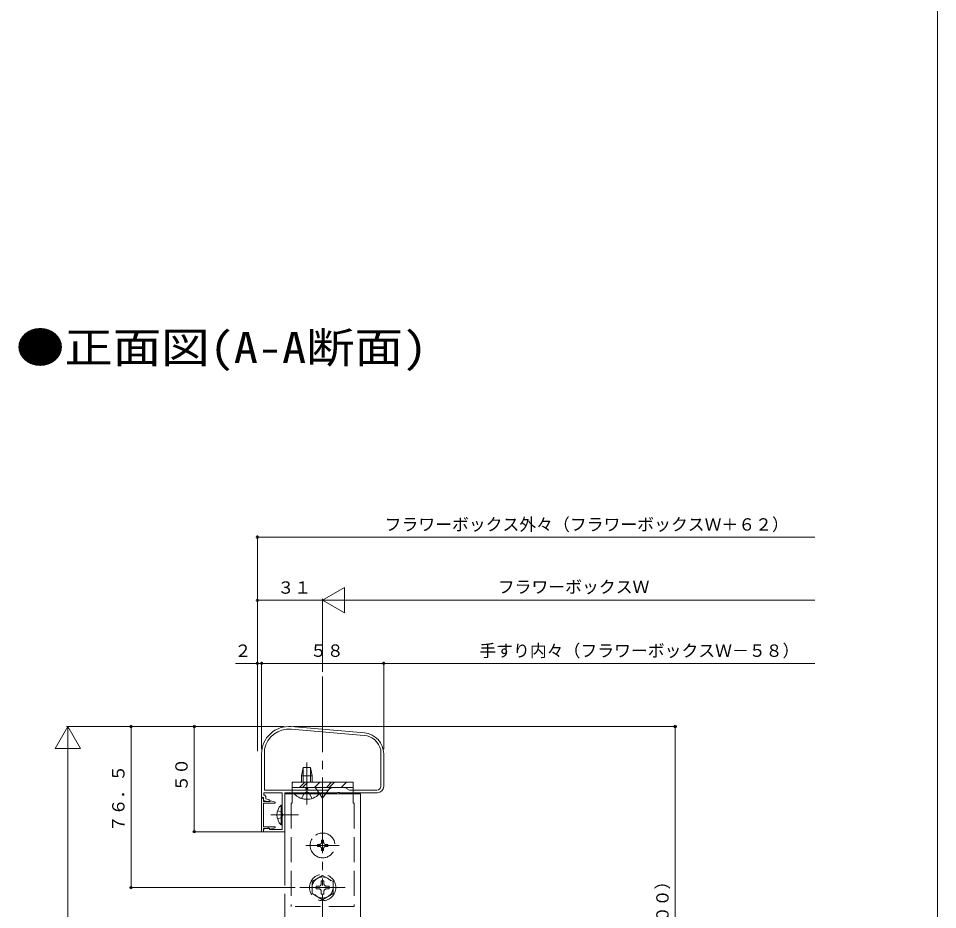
# Model space of a CAD drawing. Units: millimetres, scale not verified. Extents: x -1682 to -296, y -1188 to 1054.
# Drawn here: x -732.6 to -296, y -490.2 to -66.8 of the extents above; entities that cross this region are included whole.
import ezdxf
from ezdxf.enums import TextEntityAlignment as Align

# ---------------------------------------------------------------- set-up
doc = ezdxf.new("R2010")
doc.units = ezdxf.units.MM
doc.header["$LTSCALE"] = 4
doc.linetypes.add('CHAIN2', pattern=[12, 9, -1, 1, -1])
doc.linetypes.add('DASHED3', pattern=[4, 3, -1])
doc.layers.add('0-1_USER1', color=3, linetype='Continuous')
for name, color, linetype, lineweight in [('0-2_YKK_ZWAK', 7, 'Continuous', 9), ('0-3_YKK_11', 7, 'Continuous', 9), ('0-4_YKK_12', 2, 'Continuous', 9), ('0-7_YKK_13', 4, 'Continuous', 9), ('0-8_YKK_D', 6, 'Continuous', 9)]:
    doc.layers.add(name, color=color, linetype=linetype, lineweight=lineweight)
doc.styles.add('ＭＳ ゴシック', font='')
doc.styles.get('ＭＳ ゴシック').set_extended_font_data('MS Gothic')

msp = doc.modelspace()

# ---------------------------------------------------------------- linework, layer by layer
at = {"layer": '0-2_YKK_ZWAK'}
msp.add_line((-296, 996), (-296, -1188), dxfattribs=at)
at = {"layer": '0-3_YKK_11'}
for p, q in [((-568.35, -407.442), (-603.093, -404.453)), ((-568.247, -406.246), (-602.99, -403.257)), ((-615.704, -414.046), (-615.704, -433.51)), ((-560.504, -431.71), (-560.504, -414.344)), ((-559.104, -431.71), (-559.104, -416.21)), ((-583.604, -432.21), (-577.604, -432.21)), ((-577.604, -432.21), (-575.353, -433.51)), ((-616.004, -434.71), (-607.304, -434.71)), ((-615.704, -433.51), (-596.104, -433.51)), ((-607.304, -434.71), (-607.304, -444.91)), ((-606.104, -434.71), (-581.275, -434.71)), ((-606.104, -453.21), (-606.104, -434.71)), ((-606.104, -435.21), (-570.104, -435.21)), ((-579.933, -434.71), (-562.104, -434.71)), ((-575.353, -433.51), (-562.304, -433.51)), ((-616.204, -437.209), (-617.104, -437.209)), ((-617.104, -437.209), (-617.104, -453.209)), ((-616.204, -450.809), (-616.204, -439.609)), ((-616.204, -453.21), (-606.104, -453.21)), ((-607.304, -452.11), (-613.386, -452.11))]:
    msp.add_line(p, q, dxfattribs=at)
for points in [[(-617.104, -416.21), (-617.104, -437.01), (-616.204, -437.01), (-616.204, -438.377), (-613.592, -439.077), (-613.307, -438.014), (-615.104, -437.533), (-615.104, -436.41), (-615.604, -435.91), (-616.004, -435.91), (-616.004, -434.71)], [(-596.104, -433.51), (-596.104, -432.71), (-595.104, -432.71), (-595.104, -433.51), (-585.856, -433.51), (-583.604, -432.21)], [(-581.275, -434.71), (-581.083, -434.567), (-580.125, -434.567), (-579.933, -434.71)], [(-616.204, -439.609), (-610.641, -439.609), (-610.573, -439.096), (-612.727, -438.519), (-613.104, -438.809), (-616.204, -438.809), (-616.204, -437.209)], [(-607.304, -444.91), (-607.004, -444.91), (-607.004, -445.51), (-607.304, -445.51), (-607.304, -452.11)], [(-617.104, -453.209), (-616.204, -453.209), (-616.204, -451.609), (-613.324, -451.609), (-613.033, -451.981), (-610.573, -451.322), (-610.641, -450.809), (-616.204, -450.809)], [(-613.386, -452.11), (-613.592, -451.342), (-616.204, -452.042), (-616.204, -453.21)]]:
    msp.add_lwpolyline(points, dxfattribs=at)
for centre, radius, start, end in [((-604.104, -416.21), 13, 85.08289, 180), ((-604.104, -416.21), 11.8, 85.08289, 169.43602), ((-569.104, -416.21), 8.8, 12.23875, 85.08289), ((-569.104, -416.21), 10, 0, 85.08289), ((-562.304, -431.71), 1.8, 270, 0), ((-562.104, -431.71), 3, 270, 0)]:
    msp.add_arc(centre, radius, start, end, dxfattribs=at)
at = {"layer": '0-4_YKK_12', "linetype": 'CHAIN2'}
for p, q in [((-588.104, -379.465), (-588.104, -478.71)), ((-588.104, -482.71), (-588.104, -811.89))]:
    msp.add_line(p, q, dxfattribs=at)
at = {"layer": '0-4_YKK_12'}
for p, q in [((-606.104, -434.71), (-606.104, -478.71)), ((-596.104, -435.21), (-606.104, -435.21)), ((-570.104, -435.21), (-570.104, -614.617)), ((-606.104, -482.71), (-606.104, -614.617))]:
    msp.add_line(p, q, dxfattribs=at)
at = {"layer": '0-7_YKK_13'}
for p, q in [((-597.404, -422.71), (-598.104, -426.71)), ((-597.404, -422.71), (-593.804, -422.71)), ((-597.354, -429.71), (-597.354, -422.71)), ((-593.854, -429.71), (-593.854, -422.71)), ((-593.804, -422.71), (-593.104, -426.71)), ((-598.104, -429.71), (-598.104, -426.71)), ((-593.104, -426.71), (-598.104, -426.71)), ((-593.104, -426.71), (-593.104, -429.71)), ((-602.604, -429.71), (-602.604, -433.51)), ((-602.604, -430.097), (-602.217, -429.71)), ((-602.604, -429.71), (-573.604, -429.71)), ((-573.604, -432.21), (-602.604, -432.21)), ((-599.06, -432.21), (-596.56, -429.71)), ((-597.646, -432.21), (-595.146, -429.71)), ((-591.989, -432.21), (-589.489, -429.71)), ((-591.676, -432.21), (-590.747, -433.51)), ((-586.332, -432.21), (-583.832, -429.71)), ((-585.185, -433.122), (-584.533, -432.21)), ((-584.918, -432.21), (-582.418, -429.71)), ((-579.261, -432.21), (-576.761, -429.71)), ((-573.604, -429.71), (-573.604, -433.51)), ((-601.504, -434.71), (-601.504, -435.221)), ((-601.504, -434.71), (-593.104, -434.71)), ((-601.504, -435.221), (-593.104, -435.221)), ((-589.704, -434.71), (-598.104, -434.71)), ((-589.704, -435.221), (-598.104, -435.221)), ((-589.704, -434.71), (-589.704, -435.221)), ((-607.304, -440.51), (-607.815, -440.51)), ((-607.815, -440.51), (-607.815, -447.21)), ((-607.304, -440.51), (-607.304, -447.21)), ((-607.815, -449.91), (-607.815, -443.21)), ((-607.304, -449.91), (-607.304, -443.21)), ((-607.304, -449.91), (-607.815, -449.91))]:
    msp.add_line(p, q, dxfattribs=at)
at = {"layer": '0-7_YKK_13', "linetype": 'CHAIN2'}
for p, q in [((-595.604, -440.226), (-595.604, -420.355)), ((-612.622, -445.21), (-599.588, -445.21)), ((-596.004, -459.71), (-580.204, -459.71)), ((-598.878, -479.71), (-577.331, -479.71))]:
    msp.add_line(p, q, dxfattribs=at)
at = {"layer": '0-7_YKK_13', "linetype": 'DASHED3'}
for p, q in [((-588.104, -432.21), (-588.104, -437.21)), ((-602.604, -433.51), (-602.604, -439.71)), ((-598.054, -437.426), (-596.754, -434.761)), ((-596.754, -434.761), (-595.604, -434.149)), ((-594.454, -434.761), (-595.604, -434.149)), ((-593.154, -437.426), (-594.454, -434.761)), ((-590.747, -433.51), (-588.104, -437.21)), ((-588.104, -437.21), (-585.185, -433.122)), ((-573.604, -433.51), (-573.604, -439.71)), ((-603.104, -439.71), (-602.604, -439.71)), ((-603.104, -439.71), (-603.104, -488.71)), ((-573.104, -439.71), (-573.604, -439.71)), ((-573.104, -439.71), (-573.104, -488.71)), ((-609.458, -443.11), (-607.511, -444.06)), ((-607.511, -444.06), (-606.899, -445.21)), ((-607.511, -446.36), (-606.899, -445.21)), ((-609.458, -447.31), (-607.511, -446.36)), ((-589.574, -460.2), (-590.554, -460.2)), ((-586.634, -459.22), (-585.654, -459.22)), ((-588.104, -473.936), (-593.104, -476.823)), ((-593.104, -476.823), (-593.104, -482.596)), ((-589.964, -479.09), (-591.204, -479.09)), ((-593.104, -482.596), (-588.104, -485.483)), ((-586.244, -480.33), (-585.004, -480.33)), ((-573.104, -488.71), (-603.104, -488.71))]:
    msp.add_line(p, q, dxfattribs=at)
for points in [[(-588.594, -458.24), (-588.594, -457.26), (-587.614, -457.26), (-587.614, -458.24)], [(-590.554, -460.2), (-590.554, -459.22), (-589.574, -459.22)], [(-587.614, -461.18), (-587.614, -462.16), (-588.594, -462.16), (-588.594, -461.18)], [(-585.654, -459.22), (-585.654, -460.2), (-586.634, -460.2)], [(-588.104, -485.483), (-583.104, -482.596), (-583.104, -476.823), (-588.104, -473.936)], [(-591.204, -479.09), (-591.204, -480.33), (-589.964, -480.33)], [(-587.484, -477.85), (-587.484, -476.61), (-588.724, -476.61), (-588.724, -477.85)], [(-585.004, -480.33), (-585.004, -479.09), (-586.244, -479.09)], [(-588.724, -481.57), (-588.724, -482.81), (-587.484, -482.81), (-587.484, -481.57)]]:
    msp.add_lwpolyline(points, dxfattribs=at)
for radius in [6.25, 5]:
    msp.add_circle((-588.104, -479.71), radius, dxfattribs=at)
for centre, radius, start, end in [((-595.604, -429.792), 8.017, 222.61678, 266.42487), ((-588.104, -459.71), 5.9, 212.06367, 147.93631), ((-588.104, -459.71), 5.9, 147.93631, 212.06367), ((-589.574, -458.24), 0.98, 270, 0), ((-586.634, -458.24), 0.98, 180, 270), ((-589.574, -461.18), 0.98, 0, 90), ((-586.634, -461.18), 0.98, 90, 180), ((-589.964, -477.85), 1.24, 270, 0), ((-586.244, -477.85), 1.24, 180, 270), ((-589.964, -481.57), 1.24, 0, 90), ((-586.244, -481.57), 1.24, 90, 180)]:
    msp.add_arc(centre, radius, start, end, dxfattribs=at)
at = {"layer": '0-7_YKK_13'}
for centre, radius, start, end in [((-595.604, -429.792), 8.017, 266.42487, 317.38321), ((-603.256, -445.21), 6.548, 134.12695, 225.87303)]:
    msp.add_arc(centre, radius, start, end, dxfattribs=at)
at = {"layer": '0-8_YKK_D'}
for p, q in [((-619.104, -414.859), (-619.104, -312.505)), ((-619.104, -313.255), (-354.33, -313.255)), ((-588.104, -343.239), (-577.717, -337.243)), ((-577.717, -337.243), (-577.717, -349.237)), ((-619.104, -414.859), (-619.104, -342.49)), ((-588.104, -343.239), (-619.104, -343.239)), ((-588.104, -358.957), (-588.104, -342.49)), ((-588.104, -377.217), (-588.104, -342.49)), ((-588.104, -343.239), (-577.717, -349.237)), ((-588.104, -343.239), (-354.33, -343.239)), ((-629.449, -373.225), (-617.104, -373.225)), ((-617.104, -399.718), (-617.104, -372.475)), ((-617.104, -413.961), (-617.104, -372.475)), ((-617.104, -373.225), (-559.104, -373.225)), ((-559.104, -399.718), (-559.104, -372.475)), ((-559.104, -413.961), (-559.104, -372.475)), ((-559.104, -373.225), (-354.33, -373.225)), ((-709.059, -403.209), (-715.056, -413.597)), ((-606.353, -403.209), (-709.809, -403.209)), ((-709.059, -403.209), (-703.062, -413.597)), ((-709.059, -403.209), (-709.059, -807.21)), ((-606.353, -403.209), (-679.824, -403.209)), ((-679.074, -403.209), (-679.074, -479.71)), ((-649.089, -453.21), (-649.089, -403.209)), ((-601.855, -403.209), (-419.9, -403.209)), ((-420.649, -752.21), (-420.649, -403.209)), ((-715.056, -413.597), (-703.062, -413.597)), ((-608.653, -453.21), (-649.839, -453.21)), ((-601.127, -479.71), (-679.824, -479.71))]:
    msp.add_line(p, q, dxfattribs=at)
for centre, start, end in [((-619.104, -313.255), 0, 180), ((-619.104, -313.255), 180, 0), ((-619.104, -343.239), 0, 180), ((-619.104, -343.239), 180, 0), ((-619.104, -373.225), 0, 180), ((-619.104, -373.225), 180, 0), ((-617.104, -373.225), 0, 180), ((-617.104, -373.225), 0, 180), ((-617.104, -373.225), 180, 0), ((-617.104, -373.225), 180, 0), ((-559.104, -373.225), 0, 180), ((-559.104, -373.225), 0, 180), ((-559.104, -373.225), 180, 0), ((-559.104, -373.225), 180, 0), ((-679.074, -403.209), 0, 180), ((-679.074, -403.209), 180, 0), ((-649.089, -403.209), 0, 180), ((-649.089, -403.209), 180, 0), ((-420.649, -403.209), 0, 180), ((-420.649, -403.209), 180, 0), ((-649.089, -453.21), 0, 180), ((-649.089, -453.21), 180, 0), ((-679.074, -479.71), 0, 180), ((-679.074, -479.71), 180, 0)]:
    msp.add_arc(centre, 0.562, start, end, dxfattribs=at)

# ---------------------------------------------------------------- texts
at = {"layer": '0-1_USER1', "style": 'ＭＳ ゴシック', "width": 1.15}
msp.add_text('●正面図(A-A断面)', height=14.66, dxfattribs=at).set_placement((-733.75, -234.876), align=Align.BOTTOM_LEFT)
at = {"layer": '0-8_YKK_D', "color": 4, "style": 'ＭＳ ゴシック'}
for s, p in [('フラワーボックス外々（フラワーボックスＷ＋６２）', (-558.654, -311.905)), ('３１', (-609.574, -341.89)), ('フラワーボックスＷ', (-504.895, -341.59)), ('２', (-629.916, -371.875)), ('５８', (-594.074, -371.875)), ('手すり内々（フラワーボックスＷ－５８）', (-513.661, -371.875))]:
    msp.add_text(s, height=5.865, dxfattribs=at).set_placement(p, align=Align.BOTTOM_LEFT)
for s, p in [('７６．５', (-680.424, -453.426)), ('５０', (-650.439, -434.179)), ('２４５（Ｈ＝３００），４４５（Ｈ＝５００）', (-421.998, -640.651))]:
    msp.add_text(s, height=5.865, rotation=90, dxfattribs=at).set_placement(p, align=Align.BOTTOM_LEFT)

doc.saveas('drawing.dxf')
